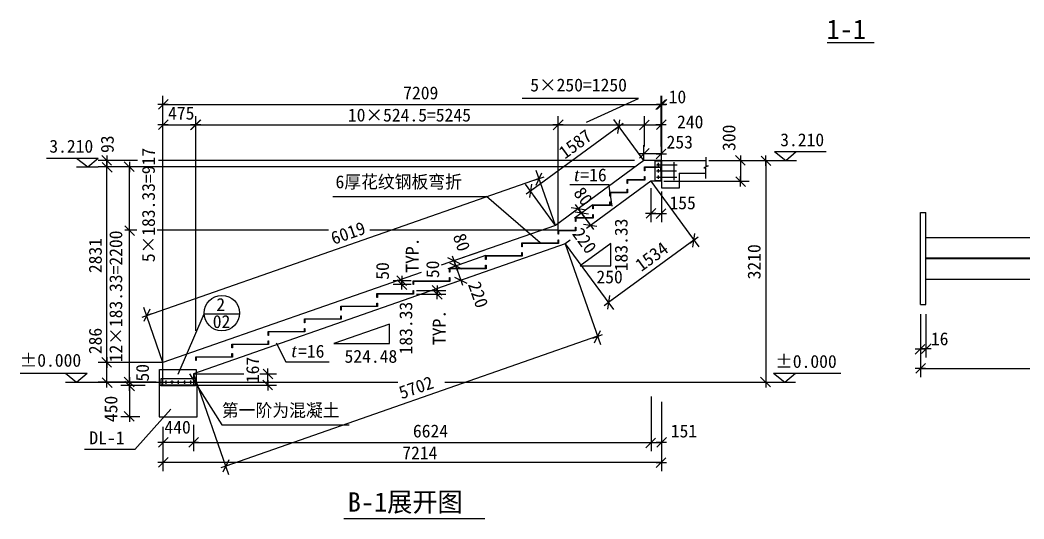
# Model space of a CAD drawing. Header units: metres. Extents: x -45639 to -23277, y -74284 to -57840.
# Drawn here: x -45639 to -31111, y -74284 to -67060 of the extents above; entities that cross this region are included whole.
import ezdxf

# ---------------------------------------------------------------- set-up
doc = ezdxf.new("R2010")
doc.units = ezdxf.units.M
for name, color, linetype in [('A-2', 2, 'Continuous'), ('BEAM', 4, 'Continuous'), ('CENTER', 6, 'Continuous'), ('CL', 6, 'Continuous'), ('COL', 4, 'Continuous'), ('DAS', 210, 'Continuous'), ('DIM', 42, 'Continuous'), ('LAYER1', 5, 'Continuous'), ('PL', 3, 'Continuous'), ('PUB_DIM', 42, 'Continuous'), ('PUB_TEXT', 50, 'Continuous'), ('TEXT', 3, 'Continuous'), ('引线', 9, 'Continuous'), ('文字', 3, 'Continuous')]:
    doc.layers.add(name, color=color, linetype=linetype)

# ---------------------------------------------------------------- blocks, each defined once
blk = doc.blocks.new('_DIMX')
blk.add_line((-150, 0), (150, 0))
blk.add_lwpolyline([(-148.54, -146.63), (131.04, 133.86)])

msp = doc.modelspace()

# ---------------------------------------------------------------- linework, layer by layer
at = {"layer": 'A-2'}
for p, q in [((-33276.9, -67391.37), (-33960.62, -67391.37)), ((-38912.67, -74284.19), (-40953.88, -74284.19))]:
    msp.add_line(p, q, dxfattribs=at)
at = {"layer": 'BEAM'}
for p, q in [((-36609.87, -69094.34), (-37889.54, -70032.77)), ((-36356.86, -69094.34), (-36609.87, -69094.34)), ((-36356.86, -69394.34), (-36356.86, -69094.34)), ((-36173.54, -69378.68), (-36173.54, -69118.95)), ((-36427.13, -69154.34), (-36129.09, -69154.34)), ((-36427.13, -69244.34), (-36137.4, -69244.34)), ((-36511.66, -69394.34), (-37441.74, -70076.4)), ((-36356.86, -69394.34), (-36511.66, -69394.34)), ((-36427.13, -69334.34), (-36135.02, -69334.34)), ((-37889.54, -70032.77), (-39544.08, -70611.11)), ((-37748.26, -70301.18), (-43131.14, -72182.78)), ((-37676.4, -70248.48), (-37748.26, -70301.18)), ((-39836.47, -70713.32), (-43571.14, -72018.79)), ((-43571.14, -72349.34), (-43571.14, -72018.79)), ((-43131.14, -72182.78), (-43131.14, -72349.34)), ((-43571.14, -72349.34), (-43131.14, -72349.34))]:
    msp.add_line(p, q, dxfattribs=at)
at = {"layer": 'CENTER'}
for p, q in [((-36401.86, -69179.61), (-36401.86, -69129.07)), ((-36427.13, -69154.34), (-36376.59, -69154.34)), ((-36427.13, -69244.34), (-36376.59, -69244.34)), ((-36401.86, -69269.61), (-36401.86, -69219.07)), ((-36427.13, -69334.34), (-36376.59, -69334.34)), ((-36401.86, -69359.61), (-36401.86, -69309.07)), ((-43556.41, -72304.34), (-43505.87, -72304.34)), ((-43531.14, -72279.07), (-43531.14, -72329.61)), ((-43415.87, -72304.34), (-43466.41, -72304.34)), ((-43441.14, -72279.07), (-43441.14, -72329.61)), ((-43376.41, -72304.34), (-43325.87, -72304.34)), ((-43351.14, -72279.07), (-43351.14, -72329.61)), ((-43286.41, -72304.34), (-43235.87, -72304.34)), ((-43261.14, -72279.07), (-43261.14, -72329.61)), ((-43196.41, -72304.34), (-43145.87, -72304.34)), ((-43171.14, -72279.07), (-43171.14, -72329.61))]:
    msp.add_line(p, q, dxfattribs=at)
at = {"layer": 'CL'}
for centre in [(-36401.86, -69154.34), (-36401.86, -69244.34), (-36401.86, -69334.34), (-43531.14, -72304.34), (-43441.14, -72304.34), (-43351.14, -72304.34), (-43261.14, -72304.34), (-43171.14, -72304.34)]:
    msp.add_circle(centre, 10, dxfattribs=at)
at = {"layer": 'COL'}
for p, q in [((-32608.64, -71178), (-32608.64, -69848.06)), ((-32608.64, -69848.06), (-32528.64, -69848.06)), ((-32528.64, -71178), (-32528.64, -69848.06)), ((-32528.64, -70211.11), (-28504.49, -70211.11)), ((-32528.64, -70505.11), (-28504.49, -70505.11)), ((-32528.64, -70511.11), (-28504.49, -70511.11)), ((-32528.64, -70811.11), (-28504.49, -70811.11)), ((-32608.64, -71178), (-32528.64, -71178))]:
    msp.add_line(p, q, dxfattribs=at)
at = {"layer": 'DAS'}
for p, q in [((-36601.86, -69243.68), (-36601.86, -69187.68)), ((-36601.86, -69187.68), (-36361.86, -69187.68)), ((-36595.86, -69243.68), (-36601.86, -69243.68)), ((-36367.86, -69193.68), (-36595.86, -69193.68)), ((-36595.86, -69193.68), (-36595.86, -69243.68)), ((-36367.86, -69243.68), (-36367.86, -69193.68)), ((-36361.86, -69243.68), (-36367.86, -69243.68)), ((-36361.86, -69187.68), (-36361.86, -69243.68)), ((-36851.86, -69427.01), (-36851.86, -69371.01)), ((-36851.86, -69371.01), (-36601.86, -69371.01)), ((-36845.86, -69427.01), (-36851.86, -69427.01)), ((-36595.86, -69377.01), (-36845.86, -69377.01)), ((-36845.86, -69377.01), (-36845.86, -69427.01)), ((-36601.86, -69371.01), (-36601.86, -69327.01)), ((-36601.86, -69327.01), (-36595.86, -69327.01)), ((-36595.86, -69327.01), (-36595.86, -69377.01)), ((-37101.86, -69610.34), (-37101.86, -69554.34)), ((-37101.86, -69554.34), (-36851.86, -69554.34)), ((-36845.86, -69560.34), (-37095.86, -69560.34)), ((-37095.86, -69560.34), (-37095.86, -69610.34)), ((-36851.86, -69554.34), (-36851.86, -69510.34)), ((-36851.86, -69510.34), (-36845.86, -69510.34)), ((-36845.86, -69510.34), (-36845.86, -69560.34)), ((-37095.86, -69610.34), (-37101.86, -69610.34)), ((-37101.86, -69737.68), (-37101.86, -69693.68)), ((-37101.86, -69693.68), (-37095.86, -69693.68)), ((-37095.86, -69693.68), (-37095.86, -69743.68)), ((-37351.86, -69793.68), (-37351.86, -69737.68)), ((-37351.86, -69737.68), (-37101.86, -69737.68)), ((-37345.86, -69793.68), (-37351.86, -69793.68)), ((-37095.86, -69743.68), (-37345.86, -69743.68)), ((-37345.86, -69743.68), (-37345.86, -69793.68)), ((-37601.86, -69977.01), (-37601.86, -69921.01)), ((-37601.86, -69921.01), (-37351.86, -69921.01)), ((-37595.86, -69977.01), (-37601.86, -69977.01)), ((-37345.86, -69927.01), (-37595.86, -69927.01)), ((-37595.86, -69927.01), (-37595.86, -69977.01)), ((-37351.86, -69921.01), (-37351.86, -69877.01)), ((-37351.86, -69877.01), (-37345.86, -69877.01)), ((-37345.86, -69877.01), (-37345.86, -69927.01)), ((-37851.86, -70160.34), (-37851.86, -70104.34)), ((-37851.86, -70104.34), (-37601.86, -70104.34)), ((-37845.86, -70160.34), (-37851.86, -70160.34)), ((-37595.86, -70110.34), (-37845.86, -70110.34)), ((-37845.86, -70110.34), (-37845.86, -70160.34)), ((-37601.86, -70104.34), (-37601.86, -70060.34)), ((-37601.86, -70060.34), (-37595.86, -70060.34)), ((-37595.86, -70060.34), (-37595.86, -70110.34)), ((-38376.34, -70343.68), (-38376.34, -70287.68)), ((-38376.34, -70287.68), (-37851.86, -70287.68)), ((-37845.86, -70293.68), (-38370.34, -70293.68)), ((-38370.34, -70293.68), (-38370.34, -70343.68)), ((-37851.86, -70287.68), (-37851.86, -70243.68)), ((-37851.86, -70243.68), (-37845.86, -70243.68)), ((-37845.86, -70243.68), (-37845.86, -70293.68)), ((-38370.34, -70343.68), (-38376.34, -70343.68)), ((-38376.34, -70471.01), (-38376.34, -70427.01)), ((-38376.34, -70427.01), (-38370.34, -70427.01)), ((-38370.34, -70427.01), (-38370.34, -70477.01)), ((-38900.82, -70527.01), (-38900.82, -70471.01)), ((-38900.82, -70471.01), (-38376.34, -70471.01)), ((-38894.82, -70527.01), (-38900.82, -70527.01)), ((-38370.34, -70477.01), (-38894.82, -70477.01)), ((-38894.82, -70477.01), (-38894.82, -70527.01)), ((-39425.3, -70710.34), (-39425.3, -70654.34)), ((-39425.3, -70654.34), (-38900.82, -70654.34)), ((-39419.3, -70710.34), (-39425.3, -70710.34)), ((-38894.82, -70660.34), (-39419.3, -70660.34)), ((-39419.3, -70660.34), (-39419.3, -70710.34)), ((-38900.82, -70654.34), (-38900.82, -70610.34)), ((-38900.82, -70610.34), (-38894.82, -70610.34)), ((-38894.82, -70610.34), (-38894.82, -70660.34)), ((-39949.78, -70887.68), (-39949.78, -70837.68)), ((-39949.78, -70837.68), (-39425.3, -70837.68)), ((-39943.78, -70887.68), (-39949.78, -70887.68)), ((-39419.3, -70843.68), (-39943.78, -70843.68)), ((-39943.78, -70843.68), (-39943.78, -70887.68)), ((-39425.3, -70787.68), (-39419.3, -70787.68)), ((-39425.3, -70837.68), (-39425.3, -70787.68)), ((-39419.3, -70787.68), (-39419.3, -70843.68)), ((-40474.26, -71077.01), (-40474.26, -71021.01)), ((-40474.26, -71021.01), (-39949.78, -71021.01)), ((-39943.78, -71027.01), (-40468.26, -71027.01)), ((-40468.26, -71027.01), (-40468.26, -71077.01)), ((-39949.78, -71021.01), (-39949.78, -70977.01)), ((-39949.78, -70977.01), (-39943.78, -70977.01)), ((-39943.78, -70977.01), (-39943.78, -71027.01)), ((-40468.26, -71077.01), (-40474.26, -71077.01)), ((-40474.26, -71204.34), (-40474.26, -71160.34)), ((-40474.26, -71160.34), (-40468.26, -71160.34)), ((-40468.26, -71160.34), (-40468.26, -71210.34)), ((-40998.74, -71260.34), (-40998.74, -71204.34)), ((-40998.74, -71204.34), (-40474.26, -71204.34)), ((-40992.74, -71260.34), (-40998.74, -71260.34)), ((-40468.26, -71210.34), (-40992.74, -71210.34)), ((-40992.74, -71210.34), (-40992.74, -71260.34)), ((-41523.22, -71443.68), (-41523.22, -71387.68)), ((-41523.22, -71387.68), (-40998.74, -71387.68)), ((-41517.22, -71443.68), (-41523.22, -71443.68)), ((-40992.74, -71393.68), (-41517.22, -71393.68)), ((-41517.22, -71393.68), (-41517.22, -71443.68)), ((-40998.74, -71387.68), (-40998.74, -71343.68)), ((-40998.74, -71343.68), (-40992.74, -71343.68)), ((-40992.74, -71343.68), (-40992.74, -71393.68)), ((-42047.7, -71627.01), (-42047.7, -71571.01)), ((-42047.7, -71571.01), (-41523.22, -71571.01)), ((-41517.22, -71577.01), (-42041.7, -71577.01)), ((-42041.7, -71577.01), (-42041.7, -71627.01)), ((-41523.22, -71571.01), (-41523.22, -71527.01)), ((-41523.22, -71527.01), (-41517.22, -71527.01)), ((-41517.22, -71527.01), (-41517.22, -71577.01)), ((-42572.18, -71804.34), (-42572.18, -71754.34)), ((-42572.18, -71754.34), (-42047.7, -71754.34)), ((-42041.7, -71760.34), (-42566.18, -71760.34)), ((-42566.18, -71760.34), (-42566.18, -71804.34)), ((-42041.7, -71627.01), (-42047.7, -71627.01)), ((-42047.7, -71704.34), (-42041.7, -71704.34)), ((-42047.7, -71754.34), (-42047.7, -71704.34)), ((-42041.7, -71704.34), (-42041.7, -71760.34)), ((-42566.18, -71804.34), (-42572.18, -71804.34)), ((-42572.18, -71887.68), (-42566.18, -71887.68)), ((-42572.18, -71937.68), (-42572.18, -71887.68)), ((-42566.18, -71887.68), (-42566.18, -71943.68)), ((-43096.66, -71987.68), (-43096.66, -71937.68)), ((-43096.66, -71937.68), (-42572.18, -71937.68)), ((-43090.66, -71987.68), (-43096.66, -71987.68)), ((-42566.18, -71943.68), (-43090.66, -71943.68)), ((-43090.66, -71943.68), (-43090.66, -71987.68))]:
    msp.add_line(p, q, dxfattribs=at)
at = {"layer": 'DIM'}
for p, q in [((-43571.14, -72018.79), (-43571.14, -68158.12)), ((-36361.86, -68606.53), (-36361.86, -68158.12)), ((-43570.64, -68283.12), (-36362.36, -68283.12)), ((-43571.14, -69212.99), (-43571.14, -68452.25)), ((-43096.66, -71558.93), (-43096.66, -68452.25)), ((-43096.66, -71558.93), (-43096.66, -68452.25)), ((-37851.86, -70104.34), (-37851.86, -68452.25)), ((-37851.86, -70104.34), (-37851.86, -68452.25)), ((-36609.87, -69094.34), (-37046.46, -68499)), ((-36601.86, -68892.13), (-36601.86, -68452.25)), ((-43570.64, -68577.25), (-43097.16, -68577.25)), ((-43096.16, -68577.25), (-37852.36, -68577.25)), ((-36972.94, -68600.1), (-38251.8, -69537.93)), ((-37851.36, -68577.25), (-36602.36, -68577.25)), ((-36609.87, -69094.34), (-36609.87, -68870.14)), ((-36357.36, -68995.14), (-36609.37, -68995.14)), ((-36356.86, -69094.34), (-36356.86, -68870.14)), ((-43938.13, -69094.34), (-44506.52, -69094.34)), ((-44381.52, -69093.84), (-44381.52, -69093.34)), ((-44381.52, -69187.68), (-44381.52, -69094.34)), ((-44381.52, -69187.68), (-44381.52, -69094.34)), ((-36747, -69094.34), (-43635.04, -69094.34)), ((-35673.17, -69094.34), (-34722.86, -69094.34)), ((-34847.86, -69094.84), (-34847.86, -72303.84)), ((-36743.32, -69187.68), (-44506.52, -69187.68)), ((-44381.52, -69188.18), (-44381.52, -69188.68)), ((-43935.87, -69187.68), (-44181.88, -69187.68)), ((-44056.88, -69187.18), (-44056.88, -69186.68)), ((-44056.88, -70104.34), (-44056.88, -69187.68)), ((-36743.32, -69187.68), (-43644.09, -69187.68)), ((-37889.54, -70032.77), (-38167.65, -69237.14)), ((-38126.88, -69355.3), (-43807.54, -71340.99)), ((-37889.54, -70032.77), (-38326.12, -69437.42)), ((-36511.66, -69394.34), (-35813.83, -70345.93)), ((-36511.66, -69495.95), (-36511.66, -69985.52)), ((-36356.86, -69540.69), (-36356.86, -69985.52)), ((-36511.16, -69860.52), (-36357.36, -69860.52)), ((-43947.21, -70104.34), (-44122.14, -70104.34)), ((-44056.88, -70104.84), (-44056.88, -70105.34)), ((-44056.88, -72303.84), (-44056.88, -70104.84)), ((-41177.09, -70104.34), (-43655.43, -70104.34)), ((-37851.86, -70104.34), (-40579.13, -70104.34)), ((-37748.26, -70301.18), (-37050.43, -71252.77)), ((-37748.26, -70301.18), (-37239.11, -71757.75)), ((-35888.15, -70245.43), (-37123.94, -71151.67)), ((-43571.14, -72018.79), (-43849.26, -71223.16)), ((-32608.64, -71320.93), (-32608.64, -71948.06)), ((-32608.64, -71320.93), (-32608.64, -72229.64)), ((-32528.64, -71320.93), (-32528.64, -71948.06)), ((-37280.83, -71639.92), (-42662.77, -73521.19)), ((-32609.14, -71823.06), (-32609.64, -71823.06)), ((-32528.64, -71823.06), (-32608.64, -71823.06)), ((-32528.64, -71823.06), (-32608.64, -71823.06)), ((-32528.14, -71823.06), (-32527.64, -71823.06)), ((-43571.14, -72018.79), (-44506.52, -72018.79)), ((-44381.52, -72018.29), (-44381.52, -72017.79)), ((-44381.52, -72304.34), (-44381.52, -72018.79)), ((-43131.14, -72182.78), (-42622, -73639.36)), ((-43131.14, -72182.78), (-42400.33, -72182.78)), ((-42167.74, -72182.78), (-41927.19, -72182.78)), ((-42052.19, -72348.84), (-42052.19, -72183.28)), ((-32608.14, -72104.64), (-28424.99, -72104.64)), ((-43671.14, -72304.34), (-44506.52, -72304.34)), ((-44381.52, -72304.84), (-44381.52, -72305.34)), ((-43826.51, -72304.34), (-44181.88, -72304.34)), ((-43774.27, -72304.34), (-44181.88, -72304.34)), ((-44056.88, -72303.84), (-44056.88, -72303.34)), ((-44056.88, -72304.34), (-44056.88, -72354.34)), ((-44056.88, -72304.34), (-44056.88, -72354.34)), ((-35673.17, -72304.34), (-34722.86, -72304.34)), ((-43845.6, -72354.34), (-44181.88, -72354.34)), ((-43826.51, -72354.34), (-44181.88, -72354.34)), ((-44056.88, -72354.84), (-44056.88, -72803.84)), ((-44056.88, -72354.84), (-44056.88, -72355.34)), ((-43131.14, -72349.34), (-41927.19, -72349.34)), ((-43904.01, -72804.34), (-44181.88, -72804.34)), ((-43131.14, -72923.12), (-43131.14, -73304.18)), ((-43571.14, -72948.68), (-43571.14, -73304.18)), ((-43131.64, -73179.18), (-43570.64, -73179.18))]:
    msp.add_line(p, q, dxfattribs=at)
at = {"layer": 'LAYER1'}
for p, q in [((-44668.95, -72304.34), (-40173.69, -72304.34)), ((-39490.82, -72304.34), (-35677.04, -72304.34))]:
    msp.add_line(p, q, dxfattribs=at)
at = {"layer": 'PL'}
for p, q in [((-37681.13, -69439.66), (-37122.31, -69439.66)), ((-37068.68, -69756.32), (-37119.74, -69438.7)), ((-37091.61, -70294.07), (-37531.81, -70616.89)), ((-37091.61, -70616.89), (-37091.61, -70294.07)), ((-37531.81, -70616.89), (-37091.61, -70616.89)), ((-40294.52, -71464.07), (-41098.05, -71744.95)), ((-40294.52, -71744.95), (-40294.52, -71464.07)), ((-41932.45, -71732.67), (-41794.29, -72010.23)), ((-41098.05, -71744.95), (-40294.52, -71744.95)), ((-41794.29, -72010.23), (-41164.16, -72010.23))]:
    msp.add_line(p, q, dxfattribs=at)
at = {"layer": 'PUB_DIM'}
for p, q in [((-36686.87, -68193.65), (-38372.77, -68193.65)), ((-37439.51, -68539.56), (-36686.87, -68193.65)), ((-36361.86, -68892.13), (-36361.86, -68158.12)), ((-36351.86, -69004.34), (-36351.86, -68158.12)), ((-36362.36, -68283.12), (-36362.86, -68283.12)), ((-36361.86, -68283.12), (-36351.86, -68283.12)), ((-36361.86, -68283.12), (-36351.86, -68283.12)), ((-36351.36, -68283.12), (-36350.86, -68283.12)), ((-36601.86, -68892.13), (-36601.86, -68452.25)), ((-36361.86, -68892.13), (-36361.86, -68452.25)), ((-36602.36, -68577.25), (-36602.86, -68577.25)), ((-36601.86, -68577.25), (-36361.86, -68577.25)), ((-36361.36, -68577.25), (-36360.86, -68577.25)), ((-34722.15, -68964.05), (-34558.8, -69092.55)), ((-34721.44, -68964.24), (-33972.6, -68964.24)), ((-34558.8, -69092.55), (-34405.37, -68964.56)), ((-45256.76, -69058.27), (-44507.84, -69058.27)), ((-44823.88, -69058.09), (-44660.52, -69186.58)), ((-44660.52, -69186.58), (-44507.09, -69058.6)), ((-35564.58, -69094.34), (-35086.69, -69094.34)), ((-35211.69, -69093.84), (-35211.69, -69093.34)), ((-35211.69, -69094.34), (-35211.69, -69394.34)), ((-34722.57, -69092.92), (-34404.57, -69092.92)), ((-44824.3, -69186.95), (-44506.3, -69186.95)), ((-36743.32, -69187.68), (-44506.52, -69187.68)), ((-44381.52, -72018.29), (-44381.52, -69188.18)), ((-36320.14, -69394.34), (-35086.69, -69394.34)), ((-35211.69, -69394.84), (-35211.69, -69395.34)), ((-37399.17, -69673.16), (-37661.76, -69865.73)), ((-37351.86, -69737.68), (-37614.45, -69930.24)), ((-37351.86, -69737.68), (-37614.45, -69930.24)), ((-37561.25, -69791.4), (-37561.55, -69791)), ((-37513.65, -69856.32), (-37560.96, -69791.81)), ((-37513.65, -69856.32), (-37560.96, -69791.81)), ((-37513.35, -69856.72), (-37383.85, -70033.32)), ((-37513.35, -69856.72), (-37513.06, -69857.13)), ((-38927.22, -70395.49), (-39476.81, -70587.6)), ((-38900.82, -70471.01), (-39450.41, -70663.12)), ((-38900.82, -70471.01), (-39450.41, -70663.12)), ((-39358.97, -70545.88), (-39359.14, -70545.41)), ((-39332.41, -70621.87), (-39358.81, -70546.35)), ((-39332.41, -70621.87), (-39358.81, -70546.35)), ((-38828.23, -70678.69), (-39377.81, -70870.8)), ((-39332.24, -70622.34), (-39259.98, -70829.08)), ((-39332.24, -70622.34), (-39332.08, -70622.82)), ((-39977.49, -70837.68), (-40238.18, -70837.68)), ((-39977.49, -70887.68), (-40238.18, -70887.68)), ((-40113.18, -70837.18), (-40113.18, -70836.68)), ((-40113.18, -70837.68), (-40113.18, -70887.68)), ((-40113.18, -70888.18), (-40113.18, -70888.68)), ((-39902.32, -70977.01), (-39476.68, -70977.01)), ((-39902.32, -71027.01), (-39476.68, -71027.01)), ((-39601.68, -70976.51), (-39601.68, -70976.01)), ((-39601.68, -70977.01), (-39601.68, -71027.01)), ((-39601.68, -71027.51), (-39601.68, -71028.01)), ((-42971.51, -71314.78), (-42463.8, -71314.78)), ((-43571.14, -72018.79), (-44506.52, -72018.79)), ((-45638.67, -72174.32), (-44667.26, -72174.32)), ((-44983.3, -72174.13), (-44819.94, -72302.62)), ((-44819.94, -72302.62), (-44666.51, -72174.64)), ((-34734.1, -72174.12), (-34570.75, -72302.61)), ((-34733.39, -72174.31), (-33761.97, -72174.31)), ((-34570.75, -72302.61), (-34417.32, -72174.63)), ((-44983.72, -72303), (-44665.72, -72303)), ((-34734.52, -72302.99), (-34416.52, -72302.99)), ((-36507.6, -72510.34), (-36507.6, -73304.18)), ((-36356.86, -72588.95), (-36356.86, -73593.45)), ((-36356.86, -72588.95), (-36356.86, -73304.18)), ((-43131.14, -72923.12), (-43131.14, -73304.18)), ((-36507.6, -72923.12), (-36507.6, -73304.18)), ((-43571.14, -72948.68), (-43571.14, -73593.45)), ((-43130.64, -73179.18), (-36508.1, -73179.18)), ((-36508.1, -73179.18), (-36508.6, -73179.18)), ((-36507.6, -73179.18), (-36356.86, -73179.18)), ((-36356.36, -73179.18), (-36355.86, -73179.18)), ((-36357.36, -73468.45), (-43570.64, -73468.45))]:
    msp.add_line(p, q, dxfattribs=at)
at = {"layer": 'TEXT'}
for p, q in [((-36351.86, -69494.34), (-36351.86, -69094.34)), ((-36351.86, -69094.34), (-36101.86, -69094.34)), ((-36101.86, -69094.34), (-35714.01, -69094.34)), ((-36101.86, -69277.68), (-35714.01, -69277.68)), ((-36101.86, -69277.68), (-36101.86, -69494.34)), ((-36101.86, -69494.34), (-36351.86, -69494.34))]:
    msp.add_line(p, q, dxfattribs=at)
at = {"layer": '引线'}
for p, q in [((-35714.01, -69046.06), (-35714.01, -69171.12)), ((-35681.51, -69171.12), (-35744.09, -69198.78)), ((-35744.09, -69198.78), (-35714.01, -69198.78)), ((-35714.01, -69171.12), (-35681.51, -69171.12)), ((-35714.01, -69356.31), (-35714.01, -69198.78)), ((-41111.78, -69614.6), (-38892.41, -69614.6)), ((-38114.1, -70287.68), (-38891.04, -69612.88)), ((-43351.68, -72187.14), (-42973.41, -71313.63)), ((-43185.29, -72182.59), (-42718.83, -72921.93)), ((-43455.71, -72694.38), (-43978.19, -73280.69)), ((-42718.83, -72921.93), (-40877.6, -72921.93)), ((-43978.19, -73280.69), (-44706.87, -73280.69))]:
    msp.add_line(p, q, dxfattribs=at)
msp.add_circle((-42718.15, -71303.36), 256.05, dxfattribs=at)
at = {"layer": '文字'}
for p, q in [((-36351.86, -69104.34), (-36451.86, -69104.34)), ((-36451.86, -69104.34), (-36451.86, -69384.34)), ((-36361.86, -69384.34), (-36361.86, -69104.34)), ((-36351.86, -69384.34), (-36351.86, -69104.34)), ((-36451.86, -69384.34), (-36351.86, -69384.34)), ((-43621.14, -72121.01), (-43090.66, -72121.01)), ((-43621.14, -72354.34), (-43621.14, -72121.01)), ((-43090.66, -72121.01), (-43090.66, -72354.34)), ((-43601.14, -72254.34), (-43601.14, -72354.34)), ((-43101.14, -72254.34), (-43601.14, -72254.34)), ((-43601.14, -72344.34), (-43101.14, -72344.34)), ((-43101.14, -72354.34), (-43101.14, -72254.34)), ((-43076.14, -72354.34), (-43626.14, -72354.34)), ((-43626.14, -72354.34), (-43626.14, -72804.34)), ((-43090.66, -72354.34), (-43621.14, -72354.34)), ((-43601.14, -72354.34), (-43101.14, -72354.34)), ((-43076.14, -72804.34), (-43076.14, -72354.34)), ((-43626.14, -72804.34), (-43076.14, -72804.34))]:
    msp.add_line(p, q, dxfattribs=at)

# ---------------------------------------------------------------- block references
at = {"layer": 'DIM', "xscale": 0.5, "yscale": 0.5, "zscale": 0.5}
for p, rotation in [((-43571.14, -68283.12), 180), ((-43571.14, -68577.25), 180), ((-43096.66, -68577.25), 180), ((-37851.86, -68577.25), 180), ((-36972.54, -68599.8), 36.25), ((-36609.87, -68995.14), 180), ((-44381.52, -69094.34), 270), ((-44381.52, -69187.68), 90), ((-44056.88, -69187.68), 270), ((-34847.86, -69094.34), 90), ((-38126.41, -69355.14), 19.27), ((-38252.2, -69538.22), 216.25), ((-36511.66, -69860.52), 180), ((-44056.88, -70104.34), 90), ((-44056.88, -70104.34), 90), ((-35887.75, -70245.13), 36.25), ((-37124.35, -71151.97), 216.25), ((-43808.01, -71341.16), 199.27), ((-37280.35, -71639.76), 19.27), ((-32528.64, -71823.06), 180), ((-44381.52, -72018.79), 270), ((-32608.64, -72104.64), 180), ((-42052.19, -72182.78), 90), ((-44381.52, -72304.34), 90), ((-44056.88, -72304.34), 270), ((-44056.88, -72304.34), 270), ((-44056.88, -72354.34), 90), ((-44056.88, -72354.34), 90), ((-42052.19, -72349.34), 270), ((-34847.86, -72304.34), 270), ((-44056.88, -72804.34), 270), ((-43571.14, -73179.18), 180), ((-42663.24, -73521.36), 199.27)]:
    msp.add_blockref('_DIMX', p, dxfattribs=dict(at, rotation=rotation))
for p in [(-36361.86, -68283.12), (-43096.66, -68577.25), (-37851.86, -68577.25), (-36601.86, -68577.25), (-36356.86, -68995.14), (-36356.86, -69860.52), (-32608.64, -71823.06)]:
    msp.add_blockref('_DIMX', p, dxfattribs=at)
at = {"layer": 'PUB_DIM', "xscale": 0.5, "yscale": 0.5, "zscale": 0.5}
for p in [(-36361.86, -68283.12), (-36601.86, -68577.25), (-36507.6, -73179.18), (-36356.86, -73468.45)]:
    msp.add_blockref('_DIMX', p, dxfattribs=at)
for p, rotation in [((-36351.86, -68283.12), 180), ((-36361.86, -68577.25), 180), ((-44381.52, -69187.68), 90), ((-35211.69, -69094.34), 270), ((-35211.69, -69394.34), 90), ((-37560.96, -69791.81), 306.25), ((-37513.65, -69856.32), 126.25), ((-37513.65, -69856.32), 126.25), ((-37383.55, -70033.73), 306.25), ((-39358.81, -70546.35), 289.27), ((-39332.41, -70621.87), 109.27), ((-39332.41, -70621.87), 109.27), ((-39259.81, -70829.55), 289.27), ((-40113.18, -70837.68), 270), ((-40113.18, -70887.68), 90), ((-39601.68, -70977.01), 270), ((-39601.68, -71027.01), 90), ((-44381.52, -72018.79), 270), ((-43131.14, -73179.18), 180), ((-36356.86, -73179.18), 180), ((-43571.14, -73468.45), 180)]:
    msp.add_blockref('_DIMX', p, dxfattribs=dict(at, rotation=rotation))

# ---------------------------------------------------------------- texts
at = {"char_height": 187, "attachment_point": 1}
for insert in [(-37621.54, -69208.19), (-41712.09, -71755.49)]:
    msp.add_mtext('{\\fTimes New Roman|b0|i1|c0|p18;t}', dxfattribs=dict(at, insert=insert))
at = {"layer": 'PUB_DIM'}
for s, p in [('5×250=1250', (-38255.88, -68093.67)), ('7209', (-40094.47, -68208.12)), ('10', (-36252.93, -68265.59)), ('475', (-43497.16, -68502.25)), ('10×524.5=5245', (-40894.73, -68529.22)), ('240', (-36131.72, -68627.58)), ('253', (-36283.17, -68920.14)), ('155', (-36241.43, -69800.34)), ('16', (-32457.62, -71769.06)), ('440', (-43549.94, -73048.5)), ('6624', (-39953.43, -73104.18)), ('151', (-36221.95, -73104.18)), ('7214', (-40107.98, -73421.05))]:
    msp.add_text(s, height=187, dxfattribs=at).set_placement(p)
for s, rotation, p in [('1587', 36.25, (-37755, -69080.6)), ('300', 90, (-35286.69, -68956.16)), ('93', 90, (-44283.54, -68985.05)), ('5×183.33=917', 90, (-43687.96, -70565.38)), ('80', 306.25, (-37639.41, -69565.43)), ('6019', 19.27, (-41101.25, -70315.55)), ('12×183.33=2200', 90, (-44160.15, -72015.74)), ('80', 289.27, (-39377.79, -70189.31)), ('220', 306.25, (-37657.97, -70155.95)), ('2831', 90, (-44456.52, -70725.11)), ('1534', 36.25, (-36648.68, -70710.14)), ('3210', 90, (-34922.86, -70815.12)), ('50', 90, (-40300.29, -70820.64)), ('50', 90, (-39574.82, -70797.08)), ('220', 289.27, (-39158.91, -70887.58)), ('286', 90, (-44456.52, -71898.5)), ('50', 90, (-43774.14, -72294.99)), ('167', 90, (-42180.16, -72317.27)), ('5702', 19.27, (-40117.35, -72551.98)), ('450', 90, (-44230.63, -72882.53))]:
    msp.add_text(s, height=187, rotation=rotation, dxfattribs=at).set_placement(p)
at = {"layer": 'PUB_TEXT'}
for s, height, p in [('1-1', 280, (-33967.35, -67332.26)), ('3.210', 187, (-45215.79, -68980.64)), ('%%p0.000', 187, (-45644.71, -72080.06)), ('B-1展开图', 280, (-40897, -74178.9))]:
    msp.add_text(s, height=height, dxfattribs=at).set_placement(p)
for s, p in [('3.210', (-34638.52, -68887.3)), ('%%p0.000', (-34710.82, -72096.81))]:
    msp.add_text(s, height=187, rotation=360, dxfattribs=at).set_placement(p)
at = {"layer": 'TEXT'}
for s, p in [('=16', (-37530.77, -69396.19)), ('250', (-37298.19, -70872.91)), ('=16', (-41615.64, -71949.13)), ('524.48', (-40943.55, -72023.11))]:
    msp.add_text(s, height=187, dxfattribs=at).set_placement(p)
for s, p in [('183.33', (-36846.83, -70698.08)), ('TYP.', (-39869.75, -70718.58)), ('183.33', (-39962.62, -71902.47)), ('TYP.', (-39479.33, -71765.68))]:
    msp.add_text(s, height=187, rotation=90, dxfattribs=at).set_placement(p)
at = {"layer": '文字'}
for s, p in [('6厚花纹钢板弯折', (-41073.92, -69496.02)), ('2', (-42798.97, -71272.49)), ('02', (-42850.57, -71519.86)), ('第一阶为混凝土', (-42717.84, -72804.06)), ('DL-1', (-44636.02, -73203.21))]:
    msp.add_text(s, height=187, dxfattribs=at).set_placement(p)

doc.saveas('drawing.dxf')
